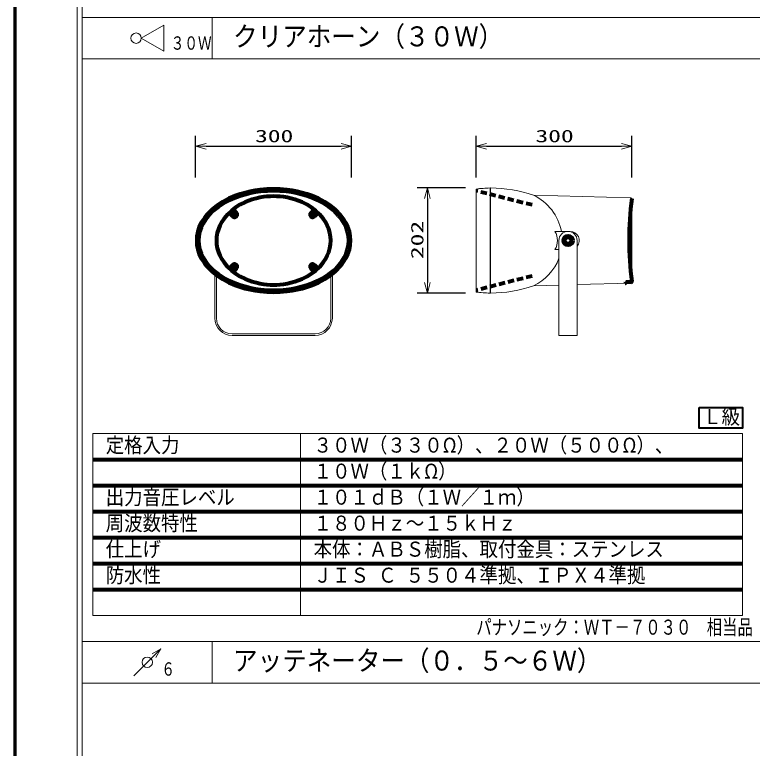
# Model space of a CAD drawing. Units: millimetres on the paper. Extents: x -1226 to 1226, y -319 to 241.
# Drawn here: x 426.2 to 568.1, y -177.5 to -36.5 of the extents above; entities that cross this region are included whole.
import ezdxf
from ezdxf.enums import TextEntityAlignment as Align

# ---------------------------------------------------------------- set-up
doc = ezdxf.new("R2010")
doc.units = ezdxf.units.MM
doc.linetypes.add('DASHED1', pattern=[1.8, 1.2, -0.6])
doc.linetypes.add('DOUBLE_CHAIN1', pattern=[8.8, 5, -1, 0.6, -0.6, 0.6, -1])
for name, color, linetype, lineweight in [('0-0_0', 7, 'DOUBLE_CHAIN1', 18), ('0-1_F-F_', 7, 'Continuous', 20), ('0-2_Defpoints', 2, 'Continuous', 80), ('0-3_WAKU-M', 3, 'Continuous', 30), ('0-4_(J)SP', 1, 'Continuous', 80), ('0-5_gaikei', 1, 'Continuous', 80), ('0-7_waku', 7, 'Continuous', 20), ('0-A_SYSTEM', 7, 'Continuous', 20)]:
    doc.layers.add(name, color=color, linetype=linetype, lineweight=lineweight)
doc.layers.add('0-6_moji1', color=1, linetype='Continuous')
doc.styles.add('ＭＳ ゴシック', font='')
doc.styles.get('ＭＳ ゴシック').set_extended_font_data('MS Gothic')

# ---------------------------------------------------------------- blocks, each defined once
blk = doc.blocks.new('_OPEN30')
at = {"layer": '0-1_F-F_'}
blk.add_line((0, 0), (-1, 0), dxfattribs=at)
blk.add_lwpolyline([(-1, 0.2679), (0, 0), (-1, -0.2679)], dxfattribs=at)

msp = doc.modelspace()

# ---------------------------------------------------------------- linework, layer by layer
at = {"layer": '0-0_0', "color": 134, "linetype": 'Continuous', "lineweight": 70}
msp.add_lwpolyline([(1226.19, 241.479), (426.19, 241.479), (426.19, -318.521), (1226.19, -318.521)], close=True, dxfattribs=at)
at = {"layer": '0-2_Defpoints', "lineweight": 40}
msp.add_lwpolyline([(557.869, -112.024), (566.19, -112.024), (566.19, -115.991), (557.869, -115.991)], close=True, dxfattribs=at)
at = {"layer": '0-3_WAKU-M'}
for p, q in [((460.991, -67.767), (460.991, -59.767)), ((490.991, -67.767), (490.991, -59.767)), ((514.938, -67.767), (514.938, -59.767)), ((544.938, -67.767), (544.938, -59.767)), ((462.991, -61.767), (488.991, -61.767)), ((516.938, -61.767), (542.938, -61.767)), ((512.892, -69.8), (503.58, -69.8)), ((505.58, -71.8), (505.58, -88)), ((512.892, -90), (503.58, -90))]:
    msp.add_line(p, q, dxfattribs=at)
at = {"layer": '0-4_(J)SP', "color": 7, "lineweight": 20}
for p, q in [((514.938, -70), (514.938, -89.8)), ((517.738, -69.8), (517.638, -69.8)), ((517.638, -69.8), (517.638, -90)), ((517.738, -69.8), (517.738, -90)), ((544.743, -71.695), (525.988, -71.2)), ((544.938, -87.908), (544.938, -71.895)), ((533.038, -78.15), (530.122, -78.15)), ((530.888, -88.472), (530.888, -79.9)), ((534.388, -88.38), (534.388, -79.9)), ((530.888, -81.65), (530.122, -81.65)), ((464.691, -94.83), (464.691, -86.545)), ((487.291, -94.83), (487.291, -86.545)), ((464.991, -94.83), (464.991, -86.77)), ((486.991, -94.83), (486.991, -86.77)), ((530.888, -88.472), (525.988, -88.6)), ((530.888, -88.472), (530.888, -98.15)), ((544.743, -88.107), (534.371, -88.38)), ((534.388, -88.38), (534.388, -98.15)), ((517.738, -90), (517.638, -90)), ((475.991, -97.83), (467.991, -97.83)), ((475.991, -97.83), (483.991, -97.83)), ((475.991, -98.13), (467.991, -98.13)), ((475.991, -98.13), (483.991, -98.13)), ((534.388, -98.15), (530.888, -98.15))]:
    msp.add_line(p, q, dxfattribs=at)
at = {"layer": '0-4_(J)SP', "linetype": 'DASHED1'}
for p, q in [((525.727, -73.064), (514.938, -70.35)), ((525.727, -86.737), (514.938, -89.45))]:
    msp.add_line(p, q, dxfattribs=at)
at = {"layer": '0-4_(J)SP'}
for p, q in [((468.138, -75.254), (467.439, -74.555)), ((468.208, -75.183), (467.44, -74.556)), ((468.845, -74.547), (468.199, -73.901)), ((468.802, -74.649), (468.201, -73.903)), ((468.311, -74.865), (468.356, -74.865)), ((468.311, -74.935), (468.311, -74.865)), ((468.311, -74.935), (468.356, -74.935)), ((468.456, -74.72), (468.526, -74.72)), ((468.456, -74.765), (468.456, -74.72)), ((468.456, -75.08), (468.456, -75.035)), ((468.526, -74.765), (468.526, -74.72)), ((468.626, -74.865), (468.671, -74.865)), ((483.138, -74.547), (483.783, -73.901)), ((483.208, -74.617), (483.781, -73.903)), ((483.356, -74.865), (483.311, -74.865)), ((483.456, -74.765), (483.456, -74.72)), ((483.526, -74.72), (483.456, -74.72)), ((483.526, -74.765), (483.526, -74.72)), ((483.526, -75.08), (483.526, -75.035)), ((483.671, -74.865), (483.626, -74.865)), ((483.671, -74.935), (483.626, -74.935)), ((483.671, -74.935), (483.671, -74.865)), ((483.774, -75.183), (484.542, -74.556)), ((483.845, -75.254), (484.544, -74.555)), ((532.262, -79.25), (531.887, -79.9)), ((533.013, -79.25), (532.262, -79.25)), ((533.388, -79.9), (533.013, -79.25)), ((531.887, -79.9), (532.262, -80.55)), ((533.013, -80.55), (532.262, -80.55)), ((533.013, -80.55), (533.388, -79.9)), ((468.138, -84.547), (467.439, -85.246)), ((467.44, -85.244), (468.208, -84.617)), ((468.311, -84.865), (468.311, -84.935)), ((468.311, -84.865), (468.356, -84.865)), ((468.311, -84.935), (468.356, -84.935)), ((468.456, -84.72), (468.456, -84.765)), ((468.456, -84.72), (468.526, -84.72)), ((468.456, -85.035), (468.456, -85.08)), ((468.456, -85.08), (468.526, -85.08)), ((468.526, -84.72), (468.526, -84.765)), ((468.526, -85.035), (468.526, -85.08)), ((468.626, -84.935), (468.671, -84.935)), ((483.356, -84.935), (483.311, -84.935)), ((483.456, -85.035), (483.456, -85.08)), ((483.526, -85.08), (483.456, -85.08)), ((483.526, -84.72), (483.526, -84.765)), ((483.526, -85.035), (483.526, -85.08)), ((483.671, -84.865), (483.626, -84.865)), ((483.671, -84.935), (483.626, -84.935)), ((483.671, -84.865), (483.671, -84.935)), ((483.774, -84.617), (484.542, -85.244)), ((483.845, -84.547), (484.544, -85.246)), ((468.845, -85.254), (468.199, -85.9)), ((468.774, -85.183), (468.201, -85.898)), ((483.138, -85.254), (483.783, -85.9)), ((483.208, -85.183), (483.781, -85.898)), ((544.743, -87.883), (543.737, -87.911))]:
    msp.add_line(p, q, dxfattribs=at)
at = {"layer": '0-4_(J)SP', "color": 7, "lineweight": 20}
for points in [[(480.584, -70.284), (479.594, -70.095), (478.596, -69.954), (477.947, -69.887), (477.296, -69.839), (476.644, -69.81), (475.991, -69.8), (475.338, -69.81), (474.686, -69.839), (474.035, -69.887), (473.386, -69.954), (472.388, -70.095), (471.398, -70.284), (470.418, -70.521), (469.448, -70.811), (468.491, -71.153), (467.26, -71.688), (466.074, -72.321), (464.955, -73.057), (463.924, -73.899), (463.001, -74.85), (462.595, -75.356), (462.226, -75.888), (461.896, -76.446), (461.625, -76.994), (461.399, -77.562), (461.219, -78.146), (461.049, -79.016), (460.991, -79.9), (461.049, -80.784), (461.219, -81.654), (461.399, -82.238), (461.625, -82.806), (461.896, -83.355), (462.226, -83.912), (462.595, -84.444), (463.001, -84.95), (463.526, -85.52), (464.091, -86.051), (464.691, -86.545)], [(490.991, -79.9), (490.933, -79.016), (490.763, -78.146), (490.584, -77.562), (490.357, -76.994), (490.086, -76.446), (489.757, -75.888), (489.387, -75.356), (488.981, -74.85), (488.058, -73.899), (487.027, -73.057), (485.908, -72.321), (484.722, -71.688), (483.491, -71.153), (482.534, -70.811), (481.565, -70.521), (480.584, -70.284)], [(464.691, -86.545), (465.396, -87.052), (466.134, -87.515), (466.899, -87.934), (467.687, -88.311), (468.491, -88.647), (469.448, -88.99), (470.418, -89.279), (471.398, -89.517), (472.388, -89.706), (473.386, -89.847), (474.035, -89.914), (474.686, -89.962), (475.338, -89.991), (475.991, -90), (476.644, -89.991), (477.296, -89.962), (477.947, -89.914), (478.596, -89.847), (479.594, -89.706), (480.584, -89.517), (481.565, -89.279), (482.534, -88.99), (483.491, -88.647), (484.295, -88.311), (485.083, -87.934), (485.848, -87.515), (486.586, -87.052), (487.291, -86.545), (487.892, -86.051), (488.456, -85.52), (488.981, -84.95), (489.387, -84.444), (489.757, -83.912), (490.086, -83.355), (490.357, -82.806), (490.584, -82.238), (490.763, -81.654), (490.933, -80.784), (490.991, -79.9)]]:
    msp.add_lwpolyline(points, dxfattribs=at)
at = {"layer": '0-4_(J)SP'}
for points in [[(483.391, -71.327), (482.447, -70.991), (481.49, -70.707), (480.522, -70.474), (479.545, -70.289), (478.561, -70.151), (477.921, -70.085), (477.279, -70.038), (476.635, -70.01), (475.991, -70), (475.347, -70.01), (474.704, -70.038), (474.061, -70.085), (473.421, -70.151), (472.437, -70.289), (471.46, -70.474), (470.492, -70.707), (469.535, -70.991), (468.591, -71.327), (467.377, -71.85), (466.208, -72.47), (465.104, -73.191), (464.086, -74.016), (463.174, -74.95), (462.774, -75.446), (462.409, -75.967), (462.084, -76.514), (461.7, -77.328), (461.416, -78.181), (461.248, -79.034), (461.191, -79.9), (461.248, -80.767), (461.416, -81.619), (461.7, -82.473), (462.084, -83.286), (462.409, -83.833), (462.774, -84.355), (463.174, -84.85), (464.086, -85.784), (465.104, -86.61)], [(481.359, -71.032), (480.414, -70.807), (479.461, -70.629), (478.5, -70.495), (477.875, -70.432), (477.248, -70.387), (476.62, -70.359), (475.991, -70.35), (475.362, -70.359), (474.734, -70.387), (474.107, -70.432), (473.482, -70.495), (472.521, -70.629), (471.568, -70.807), (470.623, -71.032), (469.689, -71.306), (468.766, -71.63), (467.583, -72.133), (466.443, -72.73), (465.365, -73.425), (464.37, -74.222), (463.477, -75.125), (463.087, -75.603), (462.731, -76.106), (462.413, -76.634), (462.038, -77.418), (461.761, -78.242), (461.597, -79.064), (461.541, -79.9), (461.597, -80.737), (461.761, -81.559), (462.038, -82.382), (462.413, -83.167), (462.731, -83.695), (463.087, -84.198), (463.477, -84.675), (464.37, -85.578), (465.365, -86.375), (466.443, -87.07), (467.583, -87.668)], [(477.267, -71.458), (476.629, -71.415), (475.991, -71.4), (475.353, -71.415), (474.716, -71.458), (474.081, -71.529), (473.344, -71.649), (472.615, -71.809), (471.895, -72.01), (471.186, -72.253), (470.491, -72.539), (469.569, -73.001), (468.691, -73.545), (467.871, -74.169), (467.124, -74.871), (466.465, -75.65), (466.026, -76.301), (465.654, -76.993), (465.368, -77.695), (465.158, -78.424), (465.033, -79.158), (464.991, -79.9), (465.033, -80.643), (465.158, -81.376), (465.368, -82.105), (465.654, -82.807), (466.026, -83.499), (466.465, -84.15), (467.124, -84.929), (467.871, -85.631), (468.691, -86.255), (469.569, -86.799), (470.491, -87.261), (471.186, -87.548), (471.895, -87.791), (472.615, -87.992), (473.344, -88.151), (474.081, -88.271), (474.716, -88.343), (475.353, -88.386)], [(475.353, -88.386), (475.991, -88.4), (476.629, -88.386), (477.267, -88.343), (477.901, -88.271), (478.638, -88.151), (479.367, -87.992), (480.087, -87.791), (480.796, -87.548), (481.491, -87.261), (482.413, -86.799), (483.291, -86.255), (484.111, -85.631), (484.858, -84.929), (485.517, -84.15), (485.957, -83.499), (486.328, -82.807), (486.614, -82.105), (486.824, -81.376), (486.949, -80.643), (486.991, -79.9), (486.949, -79.158), (486.824, -78.424), (486.614, -77.695), (486.328, -76.993), (485.957, -76.301), (485.517, -75.65), (484.858, -74.871), (484.111, -74.169), (483.291, -73.545), (482.413, -73.001), (481.491, -72.539), (480.796, -72.253), (480.087, -72.01), (479.367, -71.809), (478.638, -71.649), (477.901, -71.529), (477.267, -71.458)], [(487.613, -74.222), (486.617, -73.425), (485.54, -72.73), (484.399, -72.133), (483.216, -71.63), (482.293, -71.306), (481.359, -71.032)], [(489.208, -75.446), (488.808, -74.95), (487.896, -74.016), (486.878, -73.191), (485.774, -72.47), (484.605, -71.85), (483.391, -71.327)], [(467.583, -87.668), (468.766, -88.171), (469.689, -88.495), (470.623, -88.769), (471.568, -88.994), (472.521, -89.172), (473.482, -89.305), (474.107, -89.369), (474.734, -89.414), (475.362, -89.441), (475.991, -89.45), (476.62, -89.441), (477.248, -89.414), (477.875, -89.369), (478.5, -89.305), (479.461, -89.172), (480.414, -88.994), (481.359, -88.769), (482.293, -88.495), (483.216, -88.171), (484.399, -87.668), (485.54, -87.07), (486.617, -86.375), (487.613, -85.578), (488.505, -84.675), (488.895, -84.198), (489.251, -83.695), (489.57, -83.167), (489.944, -82.382), (490.222, -81.559), (490.385, -80.737), (490.441, -79.9), (490.385, -79.064), (490.222, -78.242), (489.944, -77.418), (489.57, -76.634), (489.251, -76.106), (488.895, -75.603), (488.505, -75.125), (487.613, -74.222)], [(468.456, -75.08), (468.526, -75.08), (468.526, -75.035)], [(468.626, -74.935), (468.671, -74.935), (468.671, -74.865)], [(483.356, -74.935), (483.311, -74.935), (483.311, -74.865)], [(483.526, -75.08), (483.456, -75.08), (483.456, -75.035)], [(465.104, -86.61), (466.208, -87.331), (467.377, -87.951), (468.591, -88.474), (469.535, -88.81), (470.492, -89.093), (471.46, -89.327), (472.437, -89.511), (473.421, -89.65), (474.061, -89.716), (474.704, -89.763), (475.347, -89.791), (475.991, -89.8), (476.635, -89.791), (477.279, -89.763), (477.921, -89.716), (478.561, -89.65), (479.545, -89.511), (480.522, -89.327), (481.49, -89.093), (482.447, -88.81), (483.391, -88.474), (484.605, -87.951), (485.774, -87.331), (486.878, -86.61), (487.896, -85.784), (488.808, -84.85), (489.208, -84.355), (489.573, -83.833), (489.899, -83.286), (490.283, -82.473), (490.566, -81.619), (490.734, -80.767), (490.791, -79.9), (490.734, -79.034), (490.566, -78.181), (490.283, -77.328), (489.899, -76.514), (489.573, -75.967), (489.208, -75.446)], [(468.626, -84.865), (468.671, -84.865), (468.671, -84.935)], [(483.356, -84.865), (483.311, -84.865), (483.311, -84.935)], [(483.526, -84.72), (483.456, -84.72), (483.456, -84.765)]]:
    msp.add_lwpolyline(points, dxfattribs=at)
for centre, radius in [((468.491, -74.9), 0.275), ((483.491, -74.9), 0.275), ((532.647, -79.9), 0.909), ((532.638, -79.9), 0.65), ((468.491, -84.9), 0.275), ((483.491, -84.9), 0.275)]:
    msp.add_circle(centre, radius, dxfattribs=at)
at = {"layer": '0-4_(J)SP', "color": 7, "lineweight": 20}
for centre, radius, start, end in [((518.354, -97.791), 28, 91.46527, 97.00752), ((517.739, -94.8), 25, 70.73454, 90.00313), ((521.898, -79.9), 9.613, 10.48865, 64.8236), ((544.738, -71.895), 0.2, 0, 88.40443), ((527.158, -79.9), 3.443, 329.44708, 30.55292), ((532.638, -79.9), 1.75, 0, 180), ((533.038, -79.9), 1.75, 320.48235, 90), ((521.898, -79.9), 9.613, 295.1764, 339.24763), ((544.738, -87.908), 0.2, 271.50504, 0), ((517.739, -65), 25, 269.99688, 289.26547), ((518.354, -62.009), 28, 262.99248, 268.53473), ((467.991, -94.83), 3.3, 180, 270), ((467.991, -94.83), 3, 180, 270), ((483.991, -94.83), 3.3, 270, 0), ((483.991, -94.83), 3, 270, 0)]:
    msp.add_arc(centre, radius, start, end, dxfattribs=at)
at = {"layer": '0-4_(J)SP'}
for centre, radius, start, end in [((604.006, -79.901), 59.635, 172.20821, 187.61471), ((468.491, -74.9), 0.5, 224.99999, 45), ((468.491, -74.9), 0.4, 224.99999, 45), ((468.356, -74.765), 0.1, 270, 0), ((468.356, -75.035), 0.1, 0, 90), ((468.626, -74.765), 0.1, 180, 270), ((468.626, -75.035), 0.1, 90, 180), ((483.491, -74.9), 0.5, 135, 315.00001), ((483.491, -74.9), 0.4, 135, 315.00001), ((483.356, -74.765), 0.1, 270, 0), ((483.356, -75.035), 0.1, 0, 90), ((483.626, -74.765), 0.1, 180, 270), ((483.626, -75.035), 0.1, 90, 180), ((468.491, -84.9), 0.5, 315, 135.00001), ((468.491, -84.9), 0.4, 315, 135.00001), ((468.356, -84.765), 0.1, 270, 0), ((468.356, -85.035), 0.1, 0, 90), ((468.626, -84.765), 0.1, 180, 270), ((468.626, -85.035), 0.1, 90, 180), ((483.491, -84.9), 0.5, 44.99999, 225), ((483.491, -84.9), 0.4, 44.99999, 225), ((483.356, -84.765), 0.1, 270, 0), ((483.356, -85.035), 0.1, 0, 90), ((483.626, -84.765), 0.1, 180, 270), ((483.626, -85.035), 0.1, 90, 180), ((543.538, -87.939), 0.2, 271.56751, 8.13134), ((544.738, -87.683), 0.2, 271.59557, 0)]:
    msp.add_arc(centre, radius, start, end, dxfattribs=at)
at = {"layer": '0-5_gaikei', "color": 4, "lineweight": 9}
for p, q in [((441.19, -116.991), (441.19, -151.991)), ((566.19, -116.991), (441.19, -116.991)), ((481.19, -151.991), (481.19, -116.991)), ((566.19, -116.991), (566.19, -151.991)), ((441.19, -151.991), (566.19, -151.991))]:
    msp.add_line(p, q, dxfattribs=at)
at = {"layer": '0-5_gaikei'}
for p, q in [((441.19, -121.991), (566.19, -121.991)), ((441.19, -126.991), (566.19, -126.991)), ((441.19, -131.991), (566.19, -131.991)), ((441.19, -136.991), (566.19, -136.991)), ((441.19, -141.991), (566.19, -141.991)), ((441.19, -146.991), (566.19, -146.991))]:
    msp.add_line(p, q, dxfattribs=at)
at = {"layer": '0-7_waku'}
msp.add_line((449.097, -163.584), (454.283, -158.398), dxfattribs=at)
msp.add_lwpolyline([(450.524, -40.991), (454.855, -38.491), (454.855, -43.491)], close=True, dxfattribs=at)
msp.add_lwpolyline([(452.605, -159.366), (454.283, -158.398), (453.314, -160.076)], dxfattribs=at)
for centre in [(449.524, -40.991), (451.689, -160.99)]:
    msp.add_circle(centre, 1, dxfattribs=at)
at = {"layer": '0-A_SYSTEM', "color": 4, "lineweight": 9}
msp.add_line((439.19, 203.009), (439.19, -276.991), dxfattribs=at)
at = {"layer": '0-A_SYSTEM'}
for p, q in [((439.19, -36.991), (1213.19, -36.991)), ((464.19, -36.991), (464.19, -44.991)), ((439.19, -44.991), (1213.19, -44.991)), ((439.19, -156.991), (1213.19, -156.991)), ((464.19, -156.991), (464.19, -164.991)), ((439.19, -164.991), (1213.19, -164.991))]:
    msp.add_line(p, q, dxfattribs=at)
at = {"layer": '0-A_SYSTEM', "color": 4, "lineweight": 9}
msp.add_lwpolyline([(1214.19, 204.009), (438.19, 204.009), (438.19, -277.991), (1214.19, -277.991)], dxfattribs=at)

# ---------------------------------------------------------------- block references
at = {"layer": '0-3_WAKU-M', "xscale": 2, "yscale": 2}
for p, rotation in [((460.991, -61.767), 180), ((514.938, -61.767), 180), ((505.58, -69.8), 90), ((505.58, -90), 270)]:
    msp.add_blockref('_OPEN30', p, dxfattribs=dict(at, rotation=rotation))
for p in [(490.991, -61.767), (544.938, -61.767)]:
    msp.add_blockref('_OPEN30', p, dxfattribs=at)

# ---------------------------------------------------------------- texts
at = {"layer": '0-2_Defpoints', "style": 'ＭＳ ゴシック', "width": 0.9}
for s, height, p in [('クリアホーン（３０Ｗ）', 3.849, (468.19, -43.731)), ('Ｌ級', 2.889, (558.629, -116.063)), ('定格入力', 2.889, (443.69, -121.546)), ('３０Ｗ（３３０Ω）、２０Ｗ（５００Ω）、', 2.889, (483.69, -121.546)), ('１０Ｗ（１ｋΩ）', 2.889, (483.69, -126.546)), ('出力音圧レベル', 2.889, (443.69, -131.546)), ('１０１ｄＢ（１Ｗ／１ｍ）', 2.889, (483.69, -131.546)), ('周波数特性', 2.889, (443.69, -136.546)), ('１８０Ｈｚ～１５ｋＨｚ', 2.889, (483.69, -136.546)), ('仕上げ', 2.889, (443.69, -141.546)), ('本体：ＡＢＳ樹脂、取付金具：ステンレス', 2.889, (483.69, -141.546)), ('防水性', 2.889, (443.69, -146.546)), ('ＪＩＳ Ｃ ５５０４準拠、ＩＰＸ４準拠', 2.889, (483.69, -146.546)), ('アッテネーター（０．５～６Ｗ）', 3.849, (468.19, -163.731))]:
    msp.add_text(s, height=height, dxfattribs=at).set_placement(p, align=Align.BOTTOM_LEFT)
at = {"layer": '0-3_WAKU-M', "style": 'ＭＳ ゴシック', "width": 1.5}
for p in [(472.42, -61.73), (526.366, -61.73)]:
    msp.add_text('300', height=2.405, dxfattribs=at).set_placement(p, align=Align.BOTTOM_LEFT)
msp.add_text('202', height=2.405, rotation=90, dxfattribs=at).set_placement((505.543, -83.472), align=Align.BOTTOM_LEFT)
at = {"layer": '0-6_moji1', "style": 'ＭＳ ゴシック', "width": 0.75}
msp.add_text('パナソニック：ＷＴ－７０３０\u3000相当品', height=2.889, dxfattribs=at).set_placement((514.99, -156.546), align=Align.BOTTOM_LEFT)
at = {"layer": '0-7_waku', "style": 'ＭＳ ゴシック', "width": 0.75}
for s, p in [('３０Ｗ', (456.189, -43.985)), ('６', (454.388, -164.325))]:
    msp.add_text(s, height=2.566, dxfattribs=at).set_placement(p, align=Align.BOTTOM_LEFT)

doc.saveas('drawing.dxf')
